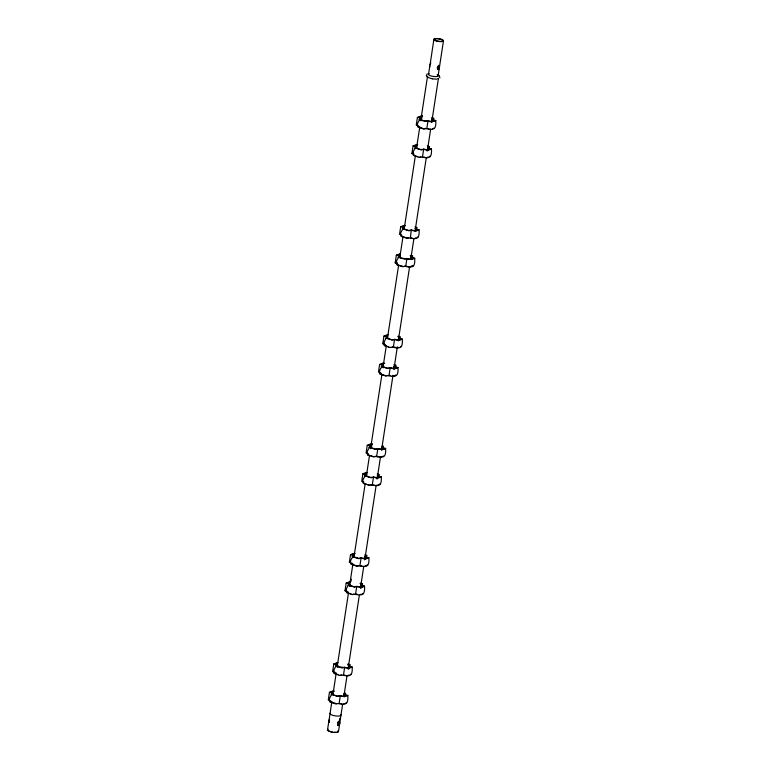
<?xml version="1.0" encoding="UTF-8"?>
<svg xmlns="http://www.w3.org/2000/svg" width="771" height="771" viewBox="0 0 771 771"><rect width="100%" height="100%" fill="white"/><g stroke="black" fill="none" stroke-linecap="round" stroke-linejoin="round"><path stroke-width="1.16" d="M429.765 66.836L433.9 39.215L434.507 38.781A4.877 1.378 8.7 0 1 441.108 39.205A4.877 1.378 8.7 0 1 442.853 41.355L441.61 41.586A4.877 1.378 8.7 0 1 436.261 40.93A4.877 1.378 8.7 0 1 433.9 39.215M439.557 66.412L439.152 65.506L438.024 66.306L437.244 67.819L437.581 69.245L438.516 69.66L439.335 67.896L443.46 40.93M328.783 722.07L331.867 701.456M339.799 722.919C340.252 719.748 336.85 723.159 337.669 724.817L338.768 725.607L339.539 724.152L342.603 704.607M330.663 700.743L328.282 699.991L329.448 692.339L332.638 691.028L334.537 691.173M335.009 672.331L332.629 671.58L333.804 663.927L337.843 662.549M347.384 591.453L345.003 590.692L346.179 583.049L350.227 581.671M352.174 563.244L349.35 562.281L350.526 554.628L354.573 553.25M364.105 482.154L361.734 481.403L362.9 473.751L366.948 472.372M368.461 453.733L366.08 452.982L367.247 445.33L370.437 444.009L372.335 444.154M380.835 372.856L378.455 372.104L379.621 364.452L382.811 363.131L384.719 363.276M385.182 344.435L382.801 343.683L383.977 336.031L388.025 334.662M397.557 263.557L395.176 262.805L396.352 255.153L400.4 253.775M401.903 235.145L399.532 234.384L400.698 226.741L404.746 225.363M414.287 154.258L411.907 153.506L413.073 145.854L417.121 144.485M418.634 125.846L416.253 125.095L417.419 117.443L420.609 116.122L422.518 116.267M345.62 693.139C345.495 694.093 343.953 694.816 347.817 695.423C348.55 705.292 344.868 704.8 338.055 703.576L335.549 703.875L329.853 701.947C327.077 696.811 336.387 692.676 329.448 692.339M348.116 664.139C354.072 665.277 345.109 665.778 352.164 667.002C352.896 676.871 349.215 676.389 342.401 675.165L339.895 675.454L334.2 673.526C331.434 668.39 340.743 664.255 333.804 663.927M360.491 583.262C366.447 584.399 357.493 584.9 364.538 586.124C365.271 595.993 361.589 595.511 354.776 594.277L352.27 594.576L346.574 592.648C343.808 587.512 353.118 583.377 346.179 583.049M364.837 554.841C370.793 555.978 361.84 556.479 368.885 557.712C369.627 567.572 365.946 567.09 359.122 565.866L356.616 566.155L350.921 564.227C348.155 559.1 357.465 554.956 350.526 554.628M377.212 473.963C383.168 475.1 374.214 475.601 381.269 476.825C382.002 486.694 378.32 486.212 371.497 484.988L368.991 485.277L363.305 483.35C360.529 478.213 369.839 474.078 362.9 473.751M383.418 446.13C383.293 447.084 381.751 447.806 385.616 448.414C386.348 458.273 382.667 457.791 375.853 456.567L373.347 456.856L367.651 454.938C364.876 449.801 374.186 445.657 367.247 445.33M393.942 364.664C399.889 365.801 390.936 366.302 397.99 367.536C398.723 377.395 395.041 376.913 388.227 375.689L385.722 375.978L380.026 374.051C377.26 368.923 386.57 364.779 379.621 364.452M398.289 336.243C404.245 337.38 395.292 337.891 402.337 339.115C403.069 348.984 399.388 348.492 392.574 347.268L390.068 347.567L384.372 345.639C381.606 340.503 390.916 336.358 383.977 336.031M410.664 255.365C416.619 256.502 407.666 257.003 414.711 258.237C415.453 268.096 411.762 267.614 404.948 266.39L402.443 266.679L396.747 264.761C393.981 259.625 403.291 255.48 396.352 255.153M415.01 226.953C420.966 228.081 412.013 228.592 419.067 229.816C419.8 239.685 416.118 239.203 409.295 237.969L406.789 238.268L401.103 236.34C398.328 231.204 407.637 227.069 400.698 226.741M427.394 146.066C433.341 147.203 424.387 147.714 431.442 148.938C432.174 158.807 428.493 158.315 421.67 157.091L419.173 157.39L413.478 155.463C410.702 150.326 420.012 146.182 413.073 145.854M431.741 117.655C437.687 118.792 428.734 119.293 435.788 120.517C436.521 130.386 432.839 129.904 426.026 128.68L423.52 128.969L417.824 127.042C415.058 121.905 424.368 117.77 417.419 117.443M327.54 729.732L328.841 721.251M333.139 693.139L336.233 672.929M337.505 664.612L348.598 592.109M349.87 583.782L352.781 564.767M354.053 556.45L365.146 483.937M366.427 475.62L369.511 455.41M381.597 447.026C389.962 451.17 377.482 447.739 375.612 449.079L369.801 447.257L370.803 447.035L381.886 374.59M383.158 366.273L386.252 346.063M397.836 336.397L399.686 336.985L398.328 337.727L398.906 338.315L401.431 339.163L398.385 340.194L395.157 339.346L391.697 339.76L386.531 337.958L387.534 337.746L398.617 265.234M399.889 256.916L402.982 236.716M415.762 230.866L416.099 228.679L415.203 228.621L418.161 229.864L415.116 230.895L411.878 230.047L408.418 230.462L403.252 228.659L404.255 228.447L415.347 155.887M416.803 146.374L419.713 127.36M421.168 117.847L427.539 76.252M337.322 667.31C339.982 662.915 330.682 664.997 337.746 662.848M349.697 586.432C352.357 582.038 343.056 584.119 350.121 581.97M370.774 448.712C373.097 444.318 364.037 445.956 371.873 444.318M383.148 367.834C385.481 363.43 376.412 365.078 384.257 363.44M420.947 120.825C423.279 116.421 414.21 118.069 422.055 116.431M350.911 581.527L351.277 579.156M371.468 447.219L372.017 443.653M435.788 120.517L431.741 121.895L422.084 120.575L421.477 120.315L422.209 115.592M437.167 74.739A4.877 1.378 8.7 0 1 437.504 76.329L436.251 76.56A4.877 1.378 8.7 0 1 430.902 75.905A4.877 1.378 8.7 0 1 428.551 74.189L429.775 66.181M339.115 703.557L340.281 695.905L337.178 696.068L332.099 694.478L333.467 693.736L330.354 692.3L333.4 691.259M343.461 675.145L344.627 667.493L338.912 666.905L336.445 666.057L337.814 665.315L336.763 665.065M410.355 237.95L411.29 230.009M337.496 725.289L338.17 725.424L338.941 723.979L339.77 718.533M438.111 75.905L439.335 67.896M364.529 559.794L365.03 556.508L365.926 556.566M376.903 478.907L377.241 476.729M381.423 449.397L381.761 447.219L382.647 447.267M393.798 368.519L393.971 366.138M427.076 151.02L427.413 148.832M431.596 121.51L431.77 119.129M338.459 731.698L339.751 723.208M343.876 696.28L346.969 676.08M348.058 668.949L359.334 595.251M360.423 588.119L363.7 566.724M364.789 559.592L376.065 485.903M377.164 478.772L380.431 457.376M381.52 450.245L392.979 375.361M393.894 369.415L397.344 346.834M398.26 340.888L409.536 267.2M410.808 258.873L413.902 238.673M415.174 230.346L426.267 157.843M427.356 150.711L430.632 129.316L429.987 129.181M431.721 122.184L438.458 78.208A5.57 1.571 8.7 0 1 437.755 78.7M348.694 669.141L349.196 665.865C345.649 665.354 353.051 665.065 347.654 664.294M361.069 588.263L361.57 584.987C358.023 584.476 365.425 584.187 360.038 583.416M428.136 149.979L428.474 147.801L427.577 147.743L430.536 148.986L427.491 150.017L424.262 149.169L420.793 149.584L415.723 147.993L417.092 147.251L413.979 145.815L417.699 144.842M439.855 77.9L439.287 75.423M329.381 722.263L329.564 721.328M328.88 720.962L329.477 719.083M429.996 64.697L430.816 62.933M411.907 153.506L413.102 152.87M431.442 148.938L428.252 150.258L423.375 149.391L421.39 149.921L414.644 147.81M395.176 262.805L396.381 262.159M419.067 229.816L415.877 231.136L411.001 230.269L409.015 230.808L402.269 228.688M414.711 258.237L411.531 259.557L406.654 258.69L404.669 259.22L397.923 257.109M382.801 343.683L384.006 343.047M402.337 339.115L399.147 340.435L394.28 339.568L392.294 340.098L385.548 337.987M397.99 367.536L394.8 368.846L389.933 367.989L387.938 368.519L381.192 366.398M385.616 448.414L382.426 449.734L377.559 448.867L375.564 449.397L368.817 447.286M381.269 476.825L378.079 478.145L373.203 477.288L371.217 477.818L364.471 475.697M349.35 562.281L350.554 561.635M345.003 590.692L346.208 590.056M368.885 557.712L365.705 559.023L360.828 558.165L358.843 558.696L352.096 556.575M364.538 586.124L361.358 587.444L356.481 586.577L354.496 587.117L347.75 584.996M332.629 671.58L333.824 670.934M352.164 667.002L348.974 668.322L344.107 667.464L342.112 667.994L335.375 665.874M347.817 695.423L344.627 696.743L339.76 695.876L337.765 696.406L331.019 694.295M437.928 69.477L438.564 65.323M384.372 345.639L385.577 345.148M380.026 374.051L381.231 373.569M367.651 454.938L368.856 454.447M346.574 592.648L347.779 592.157M334.2 673.526L335.404 673.035M337.399 722.552L338.806 721.309L339.259 721.897M432.415 128.786L433.716 128.217M428.31 156.995L427.433 157.294M415.935 237.873L415.058 238.172M361.406 594.181L360.539 594.48M349.032 675.059L348.155 675.357M344.685 703.48L343.808 703.778M427.336 73.765L426.305 75.471L427.038 76.849M428.551 74.189L429.158 73.756M330.046 713.339L330.133 713.281A5.57 1.571 8.7 0 0 335.848 715.96A5.57 1.571 8.7 0 0 340.83 714.659M420.899 156.85L419.626 157.226M408.524 237.728L407.252 238.114L402.086 236.311M353.995 594.036L352.723 594.422M341.62 674.914L340.348 675.3M427.539 147.357L428.792 146.808M404.255 228.447C404.823 226.288 398.54 227.002 405.324 225.73M415.164 228.245L416.417 227.686M387.534 337.746C388.661 335.616 381.568 336.763 387.919 334.951M370.803 447.035L371.111 446.534L370.215 446.476M377.366 475.254L378.619 474.695M364.991 556.132L366.244 555.583M400.303 254.073L397.258 255.114L399.783 255.953L400.361 256.55L399.002 257.283L401.469 258.14L410.77 259.316L413.805 258.275L411.28 257.437L410.702 256.849L412.071 256.107L410.211 255.519M397.142 262.4L396.323 262.978M409.594 266.968L412.398 265.716M393.981 375.882L392.188 376.19M394.858 375.583L395.677 375.005M381.606 456.76L375.072 456.316M382.483 456.471L383.534 456.104M377.26 485.181L375.467 485.489M378.137 484.882L379.187 484.525M366.813 565.403L364.885 566.059M425.659 128.323L423.973 128.815L418.807 127.013L419.81 126.801M387.447 375.438L390.338 375.544M370.726 484.737L374.234 485.026M358.766 565.509L357.079 566.001L351.913 564.199L352.916 563.987M432.232 118.811L433.138 118.387M394.434 365.82L395.34 365.406M382.059 446.708L382.965 446.284M344.261 693.717L345.167 693.293M398.964 347.384L397.219 347.846L395.311 347.316M436.733 79.162L432.174 78.873M404.592 266.034L406.365 266.12M392.208 346.911L394.685 347.123M403.541 266.554L397.826 264.935M390.521 347.403L391.167 347.432M336.648 703.74L330.836 701.918M432.82 119.38L431.933 119.322L434.883 120.565L431.837 121.596L428.609 120.748L425.149 121.163L420.07 119.572L421.438 118.83L420.388 118.58M395.022 366.389L394.135 366.331L397.084 367.574L394.039 368.615L390.81 367.767L387.35 368.172L382.271 366.582L383.64 365.84L382.589 365.599M378.301 475.688L377.405 475.63L380.363 476.873L377.318 477.904L374.08 477.056L370.62 477.471L365.55 475.88L366.919 475.138L363.806 473.702L367.526 472.739M365.03 556.508C373.183 560.247 360.52 557.125 358.891 558.377L353.176 556.758L354.535 556.016L351.431 554.58L355.152 553.617M359.315 565.519L361.859 565.904M360.683 584.929C368.837 588.659 356.173 585.546 354.544 586.789L348.82 585.179L350.188 584.437L349.147 584.187M416.041 147.001L416.928 147.059M403.667 227.879L404.553 227.937M399.32 256.3L400.207 256.358M410.856 257.042L411.753 257.09M386.946 337.178L387.832 337.235M398.482 337.92L399.368 337.977M365.868 474.888L366.755 474.946M353.494 555.775L354.381 555.824M332.417 693.486L333.313 693.543M343.799 694.035L344.849 694.285M344.386 667.204C347.037 668.602 354.342 667.464 348.309 665.807M340.04 695.615C342.69 697.013 349.995 695.876 343.962 694.228M363.093 566.367L363.767 566.444M356.192 594.007L357.513 594.325M417.863 156.677L416.407 156.224M387.919 346.671L388.767 346.854M383.572 375.082L386.175 375.824M350.969 593.863L349.514 593.41M338.594 674.75L337.139 674.288M428.763 128.718L426.845 128.362L428.011 120.719M423.79 156.947L424.407 157.139M411.406 237.834L412.032 238.017M344.512 675.02L345.138 675.203M421.477 120.315L418.99 119.389M385.452 345.813L387.312 346.401M382.965 374.812L381.009 374.022M373.8 456.702L370.581 455.7M367.69 484.574L369.454 485.123M407.686 266.438L408.919 266.901M340.782 703.624L342.016 704.087M366.235 484.111L366.851 484.381M429.601 156.253L430.266 156.59M417.227 237.14L417.892 237.468M412.88 265.552L413.545 265.889M400.506 346.43L401.171 346.767M379.428 484.149L380.093 484.477M367.054 565.027L367.719 565.365M362.707 593.448L363.372 593.776M350.333 674.326L350.988 674.654M345.977 702.747L346.642 703.075M423.665 149.131L422.498 156.783M406.943 258.43L405.768 266.082M394.569 339.307L393.393 346.96M390.213 367.728L389.047 375.381M377.838 448.606L376.672 456.259M373.492 477.027L372.326 484.67M361.117 557.905L359.941 565.557M356.771 586.317L355.595 593.969M338.324 731.062A5.57 1.571 8.7 0 1 337.756 732.18L336.339 732.45A5.57 1.571 8.7 0 1 329.352 731.4A5.57 1.571 8.7 0 1 328.234 729.25M337.659 731.014A4.877 1.378 8.7 0 1 337.168 731.997M335.925 732.238A4.877 1.378 8.7 0 1 334.228 732.238M332.349 732.007A4.877 1.378 8.7 0 1 328.33 730.416M432.261 78.7A5.57 1.571 8.7 0 1 427.674 76.888M436.155 40.661A4.183 1.185 8.7 0 0 442.785 40.805A4.183 1.185 8.7 0 0 437.109 38.743A4.183 1.185 8.7 0 0 436.155 40.661"/></g></svg>
